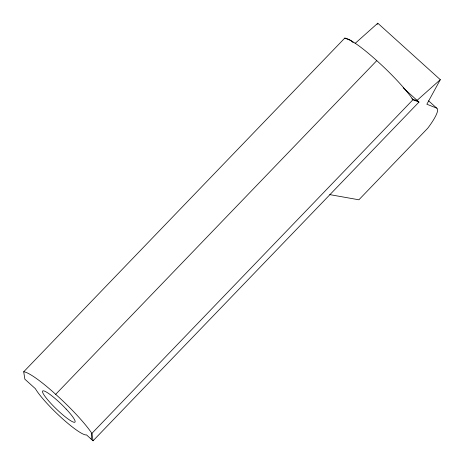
<?xml version="1.0" encoding="UTF-8"?>
<svg xmlns="http://www.w3.org/2000/svg" width="464" height="464" viewBox="0 0 464 464"><rect width="100%" height="100%" fill="white"/><g stroke="black" fill="none" stroke-linecap="round" stroke-linejoin="round"><path stroke-width="0.7" d="M91.159 439.089L91.895 433.393L412.972 99.714L417.078 100.375L440.295 79.675L377.789 23.2L355.111 43.419M377.099 24.459L377.789 23.2M440.295 79.675L426.863 104.232L436.641 108.095A35.455 6.989 -47.9 0 1 427.721 128.255L358.887 199.793L329.73 194.613M403.187 87.824L418.975 102.086L93.055 440.8L86.513 434.89A36.749 5.678 43.9 0 1 61.95 418.226A36.749 5.678 43.9 0 1 35.368 388.681L24.865 379.192L23.705 371.786L344.775 38.106L350.784 40.478L353.15 42.613M23.705 371.786A47.682 7.32 43.8 0 1 55.692 394.325L376.768 60.645A49.596 7.412 44 0 1 412.972 99.714L418.975 102.086M428.626 100.856L436.641 108.095M411.893 98.745L412.972 99.714M93.055 440.8L91.895 433.393A49.596 7.412 44 0 0 55.692 394.325M344.775 38.106A47.682 7.32 43.8 0 1 376.768 60.645M66.126 409.062L63.754 406.563A22.429 3.463 43.9 0 0 42.624 392.295A22.429 3.463 43.9 0 0 67.593 418.632A22.429 3.463 43.9 0 0 67.616 410.64L66.126 409.062"/></g></svg>
